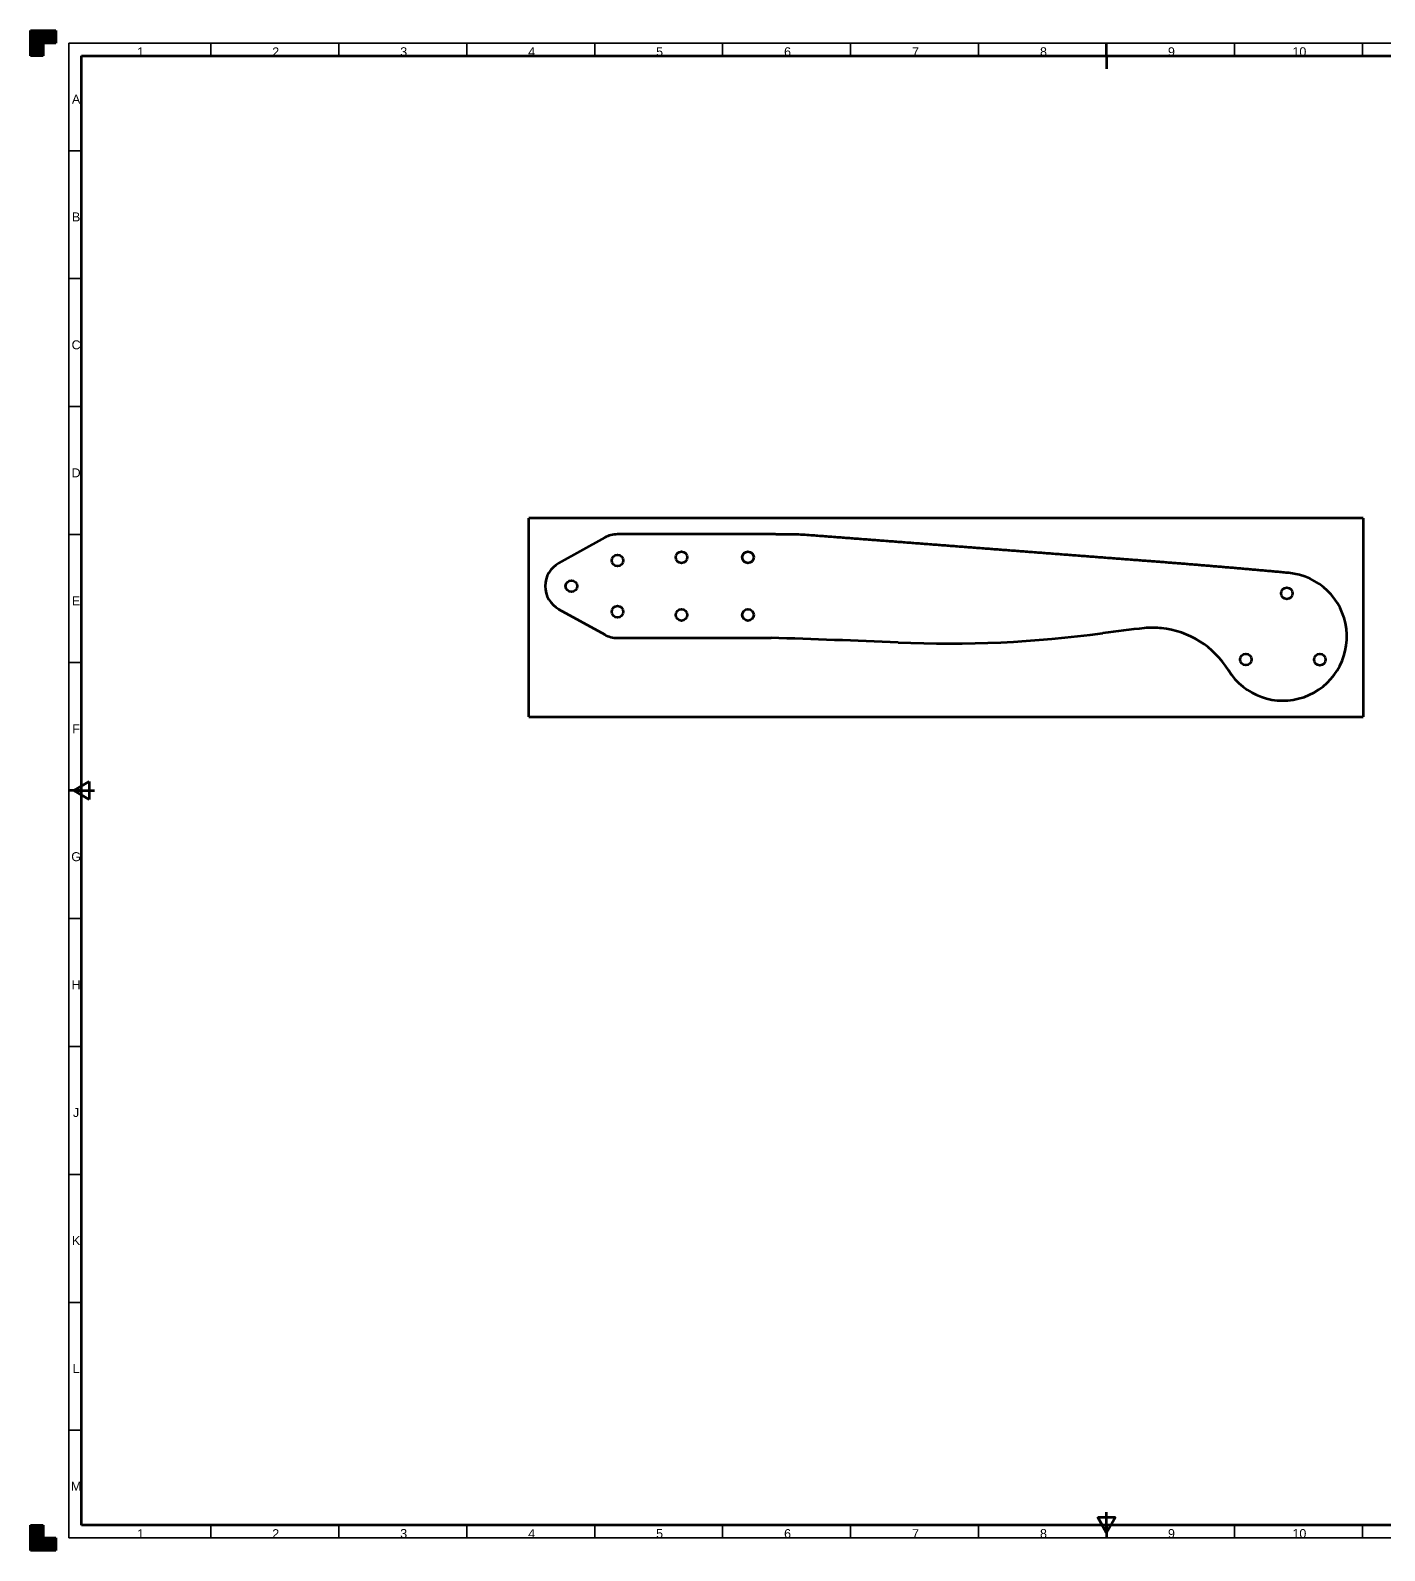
# Model space of a CAD drawing. Header units: millimetres. Extents: x 0 to 841, y 0 to 594.
# Drawn here: x 0 to 529, y 0 to 594 of the extents above; entities that cross this region are included whole.
import ezdxf

# ---------------------------------------------------------------- set-up
doc = ezdxf.new("R2010")
doc.units = ezdxf.units.MM
doc.layers.add('1', color=7, linetype='Continuous', true_color=0xffffff)
doc.layers.add('256', color=7, linetype='Continuous', true_color=0xffffff)
doc.styles.add('Arial', font='Arial')

# ---------------------------------------------------------------- blocks, each defined once
blk = doc.blocks.new('HATCH1')
at = {"color": 18, "lineweight": 13}
for p, q in [((0, 593.98988), (10, 593.98988)), ((0, 593.94755), (10, 593.94755)), ((0, 593.90522), (10, 593.90522)), ((0, 593.86289), (10, 593.86289)), ((0, 593.82056), (10, 593.82056)), ((0, 593.77823), (10, 593.77823)), ((0, 593.7359), (10, 593.7359)), ((0, 593.69357), (10, 593.69357)), ((0, 593.65124), (10, 593.65124)), ((0, 593.60891), (10, 593.60891)), ((0, 593.56658), (10, 593.56658)), ((0, 593.52425), (10, 593.52425)), ((0, 593.48192), (10, 593.48192)), ((0, 593.43959), (10, 593.43959)), ((0, 593.39726), (10, 593.39726)), ((0, 593.35493), (10, 593.35493)), ((0, 593.3126), (10, 593.3126)), ((0, 593.27027), (10, 593.27027)), ((0, 593.22794), (10, 593.22794)), ((0, 593.18561), (10, 593.18561)), ((0, 593.14328), (10, 593.14328)), ((0, 593.10095), (10, 593.10095)), ((0, 593.05862), (10, 593.05862)), ((0, 593.01629), (10, 593.01629)), ((0, 592.97396), (10, 592.97396)), ((0, 592.93163), (10, 592.93163)), ((0, 592.8893), (10, 592.8893)), ((0, 592.84697), (10, 592.84697)), ((0, 592.80464), (10, 592.80464)), ((0, 592.76231), (10, 592.76231)), ((0, 592.71998), (10, 592.71998)), ((0, 592.67765), (10, 592.67765)), ((0, 592.63532), (10, 592.63532)), ((0, 592.59299), (10, 592.59299)), ((0, 592.55066), (10, 592.55066)), ((0, 592.50833), (10, 592.50833)), ((0, 592.466), (10, 592.466)), ((0, 592.42367), (10, 592.42367)), ((0, 592.38134), (10, 592.38134)), ((0, 592.33901), (10, 592.33901)), ((0, 592.29668), (10, 592.29668)), ((0, 592.25435), (10, 592.25435)), ((0, 592.21202), (10, 592.21202)), ((0, 592.16969), (10, 592.16969)), ((0, 592.12736), (10, 592.12736)), ((0, 592.08503), (10, 592.08503)), ((0, 592.0427), (10, 592.0427)), ((0, 592.00037), (10, 592.00037)), ((0, 591.95804), (10, 591.95804)), ((0, 591.91571), (10, 591.91571)), ((0, 591.87338), (10, 591.87338)), ((0, 591.83105), (10, 591.83105)), ((0, 591.78872), (10, 591.78872)), ((0, 591.74639), (10, 591.74639)), ((0, 591.70406), (10, 591.70406)), ((0, 591.66173), (10, 591.66173)), ((0, 591.6194), (10, 591.6194)), ((0, 591.57707), (10, 591.57707)), ((0, 591.53474), (10, 591.53474)), ((0, 591.49241), (10, 591.49241)), ((0, 591.45008), (10, 591.45008)), ((0, 591.40775), (10, 591.40775)), ((0, 591.36542), (10, 591.36542)), ((0, 591.32309), (10, 591.32309)), ((0, 591.28076), (10, 591.28076)), ((0, 591.23843), (10, 591.23843)), ((0, 591.1961), (10, 591.1961)), ((0, 591.15377), (10, 591.15377)), ((0, 591.11144), (10, 591.11144)), ((0, 591.06911), (10, 591.06911)), ((0, 591.02678), (10, 591.02678)), ((0, 590.98445), (10, 590.98445)), ((0, 590.94212), (10, 590.94212)), ((0, 590.89979), (10, 590.89979)), ((0, 590.85746), (10, 590.85746)), ((0, 590.81513), (10, 590.81513)), ((0, 590.7728), (10, 590.7728)), ((0, 590.73047), (10, 590.73047)), ((0, 590.68814), (10, 590.68814)), ((0, 590.64581), (10, 590.64581)), ((0, 590.60348), (10, 590.60348)), ((0, 590.56115), (10, 590.56115)), ((0, 590.51882), (10, 590.51882)), ((0, 590.47649), (10, 590.47649)), ((0, 590.43416), (10, 590.43416)), ((0, 590.39183), (10, 590.39183)), ((0, 590.3495), (10, 590.3495)), ((0, 590.30717), (10, 590.30717)), ((0, 590.26484), (10, 590.26484)), ((0, 590.22251), (10, 590.22251)), ((0, 590.18018), (10, 590.18018)), ((0, 590.13785), (10, 590.13785)), ((0, 590.09552), (10, 590.09552)), ((0, 590.05319), (10, 590.05319)), ((0, 590.01086), (10, 590.01086)), ((0, 589.96853), (10, 589.96853)), ((0, 589.9262), (10, 589.9262)), ((0, 589.88387), (10, 589.88387)), ((0, 589.84154), (10, 589.84154)), ((0, 589.79921), (10, 589.79921)), ((0, 589.75688), (10, 589.75688)), ((0, 589.71455), (10, 589.71455)), ((0, 589.67222), (10, 589.67222)), ((0, 589.62989), (10, 589.62989)), ((0, 589.58756), (10, 589.58756)), ((0, 589.54523), (10, 589.54523)), ((0, 589.5029), (10, 589.5029)), ((0, 589.46057), (10, 589.46057)), ((0, 589.41824), (10, 589.41824)), ((0, 589.37591), (10, 589.37591)), ((0, 589.33358), (10, 589.33358)), ((0, 589.29125), (10, 589.29125)), ((0, 589.24892), (10, 589.24892)), ((0, 589.20659), (10, 589.20659)), ((0, 589.16426), (10, 589.16426)), ((0, 589.12193), (10, 589.12193)), ((0, 589.0796), (10, 589.0796)), ((0, 589.03727), (10, 589.03727)), ((0, 588.99494), (5, 588.99494)), ((0, 588.95261), (5, 588.95261)), ((0, 588.91028), (5, 588.91028)), ((0, 588.86795), (5, 588.86795)), ((0, 588.82562), (5, 588.82562)), ((0, 588.78329), (5, 588.78329)), ((0, 588.74096), (5, 588.74096)), ((0, 588.69863), (5, 588.69863)), ((0, 588.6563), (5, 588.6563)), ((0, 588.61397), (5, 588.61397)), ((0, 588.57164), (5, 588.57164)), ((0, 588.52931), (5, 588.52931)), ((0, 588.48698), (5, 588.48698)), ((0, 588.44465), (5, 588.44465)), ((0, 588.40232), (5, 588.40232)), ((0, 588.35999), (5, 588.35999)), ((0, 588.31766), (5, 588.31766)), ((0, 588.27533), (5, 588.27533)), ((0, 588.233), (5, 588.233)), ((0, 588.19067), (5, 588.19067)), ((0, 588.14834), (5, 588.14834)), ((0, 588.10601), (5, 588.10601)), ((0, 588.06368), (5, 588.06368)), ((0, 588.02135), (5, 588.02135)), ((0, 587.97902), (5, 587.97902)), ((0, 587.93669), (5, 587.93669)), ((0, 587.89436), (5, 587.89436)), ((0, 587.85203), (5, 587.85203)), ((0, 587.8097), (5, 587.8097)), ((0, 587.76737), (5, 587.76737)), ((0, 587.72504), (5, 587.72504)), ((0, 587.68271), (5, 587.68271)), ((0, 587.64038), (5, 587.64038)), ((0, 587.59805), (5, 587.59805)), ((0, 587.55572), (5, 587.55572)), ((0, 587.51339), (5, 587.51339)), ((0, 587.47106), (5, 587.47106)), ((0, 587.42873), (5, 587.42873)), ((0, 587.3864), (5, 587.3864)), ((0, 587.34407), (5, 587.34407)), ((0, 587.30174), (5, 587.30174)), ((0, 587.25941), (5, 587.25941)), ((0, 587.21708), (5, 587.21708)), ((0, 587.17475), (5, 587.17475)), ((0, 587.13242), (5, 587.13242)), ((0, 587.09009), (5, 587.09009)), ((0, 587.04776), (5, 587.04776)), ((0, 587.00543), (5, 587.00543)), ((0, 586.9631), (5, 586.9631)), ((0, 586.92077), (5, 586.92077)), ((0, 586.87844), (5, 586.87844)), ((0, 586.83611), (5, 586.83611)), ((0, 586.79378), (5, 586.79378)), ((0, 586.75145), (5, 586.75145)), ((0, 586.70912), (5, 586.70912)), ((0, 586.66679), (5, 586.66679)), ((0, 586.62446), (5, 586.62446)), ((0, 586.58213), (5, 586.58213)), ((0, 586.5398), (5, 586.5398)), ((0, 586.49747), (5, 586.49747)), ((0, 586.45514), (5, 586.45514)), ((0, 586.41281), (5, 586.41281)), ((0, 586.37048), (5, 586.37048)), ((0, 586.32815), (5, 586.32815)), ((0, 586.28582), (5, 586.28582)), ((0, 586.24349), (5, 586.24349)), ((0, 586.20116), (5, 586.20116)), ((0, 586.15883), (5, 586.15883)), ((0, 586.1165), (5, 586.1165)), ((0, 586.07417), (5, 586.07417)), ((0, 586.03184), (5, 586.03184)), ((0, 585.98951), (5, 585.98951)), ((0, 585.94718), (5, 585.94718)), ((0, 585.90485), (5, 585.90485)), ((0, 585.86252), (5, 585.86252)), ((0, 585.82019), (5, 585.82019)), ((0, 585.77786), (5, 585.77786)), ((0, 585.73553), (5, 585.73553)), ((0, 585.6932), (5, 585.6932)), ((0, 585.65087), (5, 585.65087)), ((0, 585.60854), (5, 585.60854)), ((0, 585.56621), (5, 585.56621)), ((0, 585.52388), (5, 585.52388)), ((0, 585.48155), (5, 585.48155)), ((0, 585.43922), (5, 585.43922)), ((0, 585.39689), (5, 585.39689)), ((0, 585.35456), (5, 585.35456)), ((0, 585.31223), (5, 585.31223)), ((0, 585.2699), (5, 585.2699)), ((0, 585.22757), (5, 585.22757)), ((0, 585.18524), (5, 585.18524)), ((0, 585.14291), (5, 585.14291)), ((0, 585.10058), (5, 585.10058)), ((0, 585.05825), (5, 585.05825)), ((0, 585.01592), (5, 585.01592)), ((0, 584.97359), (5, 584.97359)), ((0, 584.93126), (5, 584.93126)), ((0, 584.88893), (5, 584.88893)), ((0, 584.8466), (5, 584.8466)), ((0, 584.80427), (5, 584.80427)), ((0, 584.76194), (5, 584.76194)), ((0, 584.71961), (5, 584.71961)), ((0, 584.67728), (5, 584.67728)), ((0, 584.63495), (5, 584.63495)), ((0, 584.59262), (5, 584.59262)), ((0, 584.55029), (5, 584.55029)), ((0, 584.50796), (5, 584.50796)), ((0, 584.46563), (5, 584.46563)), ((0, 584.4233), (5, 584.4233)), ((0, 584.38097), (5, 584.38097)), ((0, 584.33864), (5, 584.33864)), ((0, 584.29631), (5, 584.29631)), ((0, 584.25398), (5, 584.25398)), ((0, 584.21165), (5, 584.21165)), ((0, 584.16932), (5, 584.16932)), ((0, 584.12699), (5, 584.12699)), ((0, 584.08466), (5, 584.08466)), ((0, 584.04233), (5, 584.04233)), ((0, 584), (5, 584))]:
    blk.add_line(p, q, dxfattribs=at)
blk = doc.blocks.new('HATCH7')
at = {"color": 18, "lineweight": 13}
for p, q in [((0, 9.98988), (5, 9.98988)), ((0, 9.94755), (5, 9.94755)), ((0, 9.90522), (5, 9.90522)), ((0, 9.86289), (5, 9.86289)), ((0, 9.82056), (5, 9.82056)), ((0, 9.77823), (5, 9.77823)), ((0, 9.7359), (5, 9.7359)), ((0, 9.69357), (5, 9.69357)), ((0, 9.65124), (5, 9.65124)), ((0, 9.60891), (5, 9.60891)), ((0, 9.56658), (5, 9.56658)), ((0, 9.52425), (5, 9.52425)), ((0, 9.48192), (5, 9.48192)), ((0, 9.43959), (5, 9.43959)), ((0, 9.39726), (5, 9.39726)), ((0, 9.35493), (5, 9.35493)), ((0, 9.3126), (5, 9.3126)), ((0, 9.27027), (5, 9.27027)), ((0, 9.22794), (5, 9.22794)), ((0, 9.18561), (5, 9.18561)), ((0, 9.14328), (5, 9.14328)), ((0, 9.10095), (5, 9.10095)), ((0, 9.05862), (5, 9.05862)), ((0, 9.01629), (5, 9.01629)), ((0, 8.97396), (5, 8.97396)), ((0, 8.93163), (5, 8.93163)), ((0, 8.8893), (5, 8.8893)), ((0, 8.84697), (5, 8.84697)), ((0, 8.80464), (5, 8.80464)), ((0, 8.76231), (5, 8.76231)), ((0, 8.71998), (5, 8.71998)), ((0, 8.67765), (5, 8.67765)), ((0, 8.63532), (5, 8.63532)), ((0, 8.59299), (5, 8.59299)), ((0, 8.55066), (5, 8.55066)), ((0, 8.50833), (5, 8.50833)), ((0, 8.466), (5, 8.466)), ((0, 8.42367), (5, 8.42367)), ((0, 8.38134), (5, 8.38134)), ((0, 8.33901), (5, 8.33901)), ((0, 8.29668), (5, 8.29668)), ((0, 8.25435), (5, 8.25435)), ((0, 8.21202), (5, 8.21202)), ((0, 8.16969), (5, 8.16969)), ((0, 8.12736), (5, 8.12736)), ((0, 8.08503), (5, 8.08503)), ((0, 8.0427), (5, 8.0427)), ((0, 8.00037), (5, 8.00037)), ((0, 7.95804), (5, 7.95804)), ((0, 7.91571), (5, 7.91571)), ((0, 7.87338), (5, 7.87338)), ((0, 7.83105), (5, 7.83105)), ((0, 7.78872), (5, 7.78872)), ((0, 7.74639), (5, 7.74639)), ((0, 7.70406), (5, 7.70406)), ((0, 7.66173), (5, 7.66173)), ((0, 7.6194), (5, 7.6194)), ((0, 7.57707), (5, 7.57707)), ((0, 7.53474), (5, 7.53474)), ((0, 7.49241), (5, 7.49241)), ((0, 7.45008), (5, 7.45008)), ((0, 7.40775), (5, 7.40775)), ((0, 7.36542), (5, 7.36542)), ((0, 7.32309), (5, 7.32309)), ((0, 7.28076), (5, 7.28076)), ((0, 7.23843), (5, 7.23843)), ((0, 7.1961), (5, 7.1961)), ((0, 7.15377), (5, 7.15377)), ((0, 7.11144), (5, 7.11144)), ((0, 7.06911), (5, 7.06911)), ((0, 7.02678), (5, 7.02678)), ((0, 6.98445), (5, 6.98445)), ((0, 6.94212), (5, 6.94212)), ((0, 6.89979), (5, 6.89979)), ((0, 6.85746), (5, 6.85746)), ((0, 6.81513), (5, 6.81513)), ((0, 6.7728), (5, 6.7728)), ((0, 6.73047), (5, 6.73047)), ((0, 6.68814), (5, 6.68814)), ((0, 6.64581), (5, 6.64581)), ((0, 6.60348), (5, 6.60348)), ((0, 6.56115), (5, 6.56115)), ((0, 6.51882), (5, 6.51882)), ((0, 6.47649), (5, 6.47649)), ((0, 6.43416), (5, 6.43416)), ((0, 6.39183), (5, 6.39183)), ((0, 6.3495), (5, 6.3495)), ((0, 6.30717), (5, 6.30717)), ((0, 6.26484), (5, 6.26484)), ((0, 6.22251), (5, 6.22251)), ((0, 6.18018), (5, 6.18018)), ((0, 6.13785), (5, 6.13785)), ((0, 6.09552), (5, 6.09552)), ((0, 6.05319), (5, 6.05319)), ((0, 6.01086), (5, 6.01086)), ((0, 5.96853), (5, 5.96853)), ((0, 5.9262), (5, 5.9262)), ((0, 5.88387), (5, 5.88387)), ((0, 5.84154), (5, 5.84154)), ((0, 5.79921), (5, 5.79921)), ((0, 5.75688), (5, 5.75688)), ((0, 5.71455), (5, 5.71455)), ((0, 5.67222), (5, 5.67222)), ((0, 5.62989), (5, 5.62989)), ((0, 5.58756), (5, 5.58756)), ((0, 5.54523), (5, 5.54523)), ((0, 5.5029), (5, 5.5029)), ((0, 5.46057), (5, 5.46057)), ((0, 5.41824), (5, 5.41824)), ((0, 5.37591), (5, 5.37591)), ((0, 5.33358), (5, 5.33358)), ((0, 5.29125), (5, 5.29125)), ((0, 5.24892), (5, 5.24892)), ((0, 5.20659), (5, 5.20659)), ((0, 5.16426), (5, 5.16426)), ((0, 5.12193), (5, 5.12193)), ((0, 5.0796), (5, 5.0796)), ((0, 5.03727), (5, 5.03727)), ((0, 4.99494), (10, 4.99494)), ((0, 4.95261), (10, 4.95261)), ((0, 4.91028), (10, 4.91028)), ((0, 4.86795), (10, 4.86795)), ((0, 4.82562), (10, 4.82562)), ((0, 4.78329), (10, 4.78329)), ((0, 4.74096), (10, 4.74096)), ((0, 4.69863), (10, 4.69863)), ((0, 4.6563), (10, 4.6563)), ((0, 4.61397), (10, 4.61397)), ((0, 4.57164), (10, 4.57164)), ((0, 4.52931), (10, 4.52931)), ((0, 4.48698), (10, 4.48698)), ((0, 4.44465), (10, 4.44465)), ((0, 4.40232), (10, 4.40232)), ((0, 4.35999), (10, 4.35999)), ((0, 4.31766), (10, 4.31766)), ((0, 4.27533), (10, 4.27533)), ((0, 4.233), (10, 4.233)), ((0, 4.19067), (10, 4.19067)), ((0, 4.14834), (10, 4.14834)), ((0, 4.10601), (10, 4.10601)), ((0, 4.06368), (10, 4.06368)), ((0, 4.02135), (10, 4.02135)), ((0, 3.97902), (10, 3.97902)), ((0, 3.93669), (10, 3.93669)), ((0, 3.89436), (10, 3.89436)), ((0, 3.85203), (10, 3.85203)), ((0, 3.8097), (10, 3.8097)), ((0, 3.76737), (10, 3.76737)), ((0, 3.72504), (10, 3.72504)), ((0, 3.68271), (10, 3.68271)), ((0, 3.64038), (10, 3.64038)), ((0, 3.59805), (10, 3.59805)), ((0, 3.55572), (10, 3.55572)), ((0, 3.51339), (10, 3.51339)), ((0, 3.47106), (10, 3.47106)), ((0, 3.42873), (10, 3.42873)), ((0, 3.3864), (10, 3.3864)), ((0, 3.34407), (10, 3.34407)), ((0, 3.30174), (10, 3.30174)), ((0, 3.25941), (10, 3.25941)), ((0, 3.21708), (10, 3.21708)), ((0, 3.17475), (10, 3.17475)), ((0, 3.13242), (10, 3.13242)), ((0, 3.09009), (10, 3.09009)), ((0, 3.04776), (10, 3.04776)), ((0, 3.00543), (10, 3.00543)), ((0, 2.9631), (10, 2.9631)), ((0, 2.92077), (10, 2.92077)), ((0, 2.87844), (10, 2.87844)), ((0, 2.83611), (10, 2.83611)), ((0, 2.79378), (10, 2.79378)), ((0, 2.75145), (10, 2.75145)), ((0, 2.70912), (10, 2.70912)), ((0, 2.66679), (10, 2.66679)), ((0, 2.62446), (10, 2.62446)), ((0, 2.58213), (10, 2.58213)), ((0, 2.5398), (10, 2.5398)), ((0, 2.49747), (10, 2.49747)), ((0, 2.45514), (10, 2.45514)), ((0, 2.41281), (10, 2.41281)), ((0, 2.37048), (10, 2.37048)), ((0, 2.32815), (10, 2.32815)), ((0, 2.28582), (10, 2.28582)), ((0, 2.24349), (10, 2.24349)), ((0, 2.20116), (10, 2.20116)), ((0, 2.15883), (10, 2.15883)), ((0, 2.1165), (10, 2.1165)), ((0, 2.07417), (10, 2.07417)), ((0, 2.03184), (10, 2.03184)), ((0, 1.98951), (10, 1.98951)), ((0, 1.94718), (10, 1.94718)), ((0, 1.90485), (10, 1.90485)), ((0, 1.86252), (10, 1.86252)), ((0, 1.82019), (10, 1.82019)), ((0, 1.77786), (10, 1.77786)), ((0, 1.73553), (10, 1.73553)), ((0, 1.6932), (10, 1.6932)), ((0, 1.65087), (10, 1.65087)), ((0, 1.60854), (10, 1.60854)), ((0, 1.56621), (10, 1.56621)), ((0, 1.52388), (10, 1.52388)), ((0, 1.48155), (10, 1.48155)), ((0, 1.43922), (10, 1.43922)), ((0, 1.39689), (10, 1.39689)), ((0, 1.35456), (10, 1.35456)), ((0, 1.31223), (10, 1.31223)), ((0, 1.2699), (10, 1.2699)), ((0, 1.22757), (10, 1.22757)), ((0, 1.18524), (10, 1.18524)), ((0, 1.14291), (10, 1.14291)), ((0, 1.10058), (10, 1.10058)), ((0, 1.05825), (10, 1.05825)), ((0, 1.01592), (10, 1.01592)), ((0, 0.97359), (10, 0.97359)), ((0, 0.93126), (10, 0.93126)), ((0, 0.88893), (10, 0.88893)), ((0, 0.8466), (10, 0.8466)), ((0, 0.80427), (10, 0.80427)), ((0, 0.76194), (10, 0.76194)), ((0, 0.71961), (10, 0.71961)), ((0, 0.67728), (10, 0.67728)), ((0, 0.63495), (10, 0.63495)), ((0, 0.59262), (10, 0.59262)), ((0, 0.55029), (10, 0.55029)), ((0, 0.50796), (10, 0.50796)), ((0, 0.46563), (10, 0.46563)), ((0, 0.4233), (10, 0.4233)), ((0, 0.38097), (10, 0.38097)), ((0, 0.33864), (10, 0.33864)), ((0, 0.29631), (10, 0.29631)), ((0, 0.25398), (10, 0.25398)), ((0, 0.21165), (10, 0.21165)), ((0, 0.16932), (10, 0.16932)), ((0, 0.12699), (10, 0.12699)), ((0, 0.08466), (10, 0.08466)), ((0, 0.04233), (10, 0.04233))]:
    blk.add_line(p, q, dxfattribs=at)

msp = doc.modelspace()

# ---------------------------------------------------------------- linework, layer by layer
at = {"layer": '1', "color": 8, "linetype": 'Continuous', "lineweight": 70}
for p, q in [((194.8, 325.76), (194.8, 403.46)), ((520.75, 403.46), (194.8, 403.46)), ((520.75, 403.46), (520.75, 325.76)), ((194.8, 325.76), (520.75, 325.76))]:
    msp.add_line(p, q, dxfattribs=at)
at = {"layer": '1', "color": 155, "linetype": 'Continuous', "lineweight": 70}
for p, q in [((224.42, 395.82), (206.42, 385.82)), ((206.42, 367.9), (224.42, 357.9)), ((229.4, 356.61), (289.4, 356.61))]:
    msp.add_line(p, q, dxfattribs=at)
for centre in [(229.4, 386.86), (254.4, 388.11), (280.4, 388.11), (211.4, 376.86), (490.96, 374.04), (229.4, 366.86), (254.4, 365.61), (280.4, 365.61), (474.92, 348.2), (503.84, 348.14)]:
    msp.add_circle(centre, 2.25, dxfattribs=at)
for centre, radius, start, end in [((229.4, 386.86), 10.25, 90, 119.0546), ((296.73, 297.04), 100, 85.6355, 89.40876), ((211.4, 376.86), 10.25, 119.0546, 240.9454), ((489.4, 357.11), 25, 211.59316, 84.73719), ((229.4, 366.86), 10.25, 240.9454, 270), ((185.62, -3211.56), 3569.68, 87.53707, 88.3341), ((358.41, 805.7), 451.29, 267.53707, 277.72819), ((489.1, -157.3), 520.53, 95.93793, 97.72819), ((438.35, 330.6), 30, 84.31316, 95.93793), ((85.62, -3211.56), 3589.68, 84.30323, 84.31316), ((438.5, 325.8), 34.76, 31.59316, 84.30323)]:
    msp.add_arc(centre, radius, start, end, dxfattribs=at)
msp.add_open_spline([(289.4, 397.11), (288.77, 397.11), (268.77, 397.11), (248.77, 397.11), (229.4, 397.11)], degree=3, knots=[0, 0, 0, 0, 0.03125, 1, 1, 1, 1], dxfattribs=at)
msp.add_rational_spline([(297.76, 397.03), (295.95, 397.05), (293.16, 397.08), (290.37, 397.1), (289.4, 397.11)], [0.500000061081, 0.499999973242, 0.499999983844, 0.500000218085, 0.500000327128], degree=3, knots=[0, 0, 0, 0, 0.650865, 1, 1, 1, 1], dxfattribs=at)
for points, weights in [([(435.28, 386.75), (391.63, 390.09), (347.99, 393.42), (304.34, 396.75)], [0.500110270209, 0.500086709792, 0.500086137228, 0.500086123314]), ([(491.69, 382), (472.9, 383.74), (454.1, 385.32), (435.28, 386.75)], [0.500219782996, 0.500164981259, 0.500120427916, 0.500110270699])]:
    msp.add_rational_spline(points, weights, degree=3, dxfattribs=at)
at = {"layer": '256', "color": 18, "linetype": 'Continuous', "lineweight": 70}
for p, q in [((0, 584), (0, 594)), ((0, 594), (10, 594)), ((10, 594), (10, 589)), ((5, 589), (5, 584)), ((10, 589), (5, 589)), ((5, 584), (0, 584)), ((20, 10), (20, 584)), ((20, 584), (831, 584)), ((17, 297), (23, 300.46)), ((23, 293.54), (17, 297)), ((17, 297), (25, 297)), ((23, 300.46), (23, 293.54)), ((417.04, 13), (423.96, 13)), ((420.5, 7), (417.04, 13)), ((420.5, 7), (420.5, 15)), ((423.96, 13), (420.5, 7)), ((0, 10), (5, 10)), ((0, 0), (0, 10)), ((5, 10), (5, 5)), ((831, 10), (20, 10)), ((10, 0), (0, 0)), ((5, 5), (10, 5)), ((10, 5), (10, 0))]:
    msp.add_line(p, q, dxfattribs=at)
at = {"layer": '256', "color": 18, "linetype": 'Continuous', "lineweight": 35}
for p, q in [((15, 5), (15, 589)), ((15, 589), (836, 589)), ((70.5, 589), (70.5, 584)), ((120.5, 589), (120.5, 584)), ((170.5, 589), (170.5, 584)), ((220.5, 589), (220.5, 584)), ((270.5, 589), (270.5, 584)), ((320.5, 589), (320.5, 584)), ((370.5, 589), (370.5, 584)), ((420.5, 589), (420.5, 584)), ((470.5, 589), (470.5, 584)), ((520.5, 589), (520.5, 584)), ((15, 547), (20, 547)), ((15, 497), (20, 497)), ((15, 447), (20, 447)), ((15, 397), (20, 397)), ((15, 347), (20, 347)), ((15, 297), (20, 297)), ((15, 247), (20, 247)), ((15, 197), (20, 197)), ((15, 147), (20, 147)), ((15, 97), (20, 97)), ((15, 47), (20, 47)), ((70.5, 10), (70.5, 5)), ((120.5, 10), (120.5, 5)), ((170.5, 10), (170.5, 5)), ((220.5, 10), (220.5, 5)), ((270.5, 10), (270.5, 5)), ((320.5, 10), (320.5, 5)), ((370.5, 10), (370.5, 5)), ((420.5, 10), (420.5, 5)), ((470.5, 10), (470.5, 5)), ((520.5, 10), (520.5, 5)), ((836, 5), (15, 5))]:
    msp.add_line(p, q, dxfattribs=at)
at = {"layer": '256', "color": 18, "linetype": 'Continuous', "lineweight": 200}
for p, q in [((420.5, 584), (420.5, 589)), ((420.5, 584), (420.5, 579)), ((20, 297), (15, 297)), ((20, 297), (25, 297)), ((420.5, 10), (420.5, 15)), ((420.5, 10), (420.5, 5))]:
    msp.add_line(p, q, dxfattribs=at)

# ---------------------------------------------------------------- block references
at = {"layer": '256', "color": 18, "linetype": 'Continuous', "lineweight": 35}
for name in ['HATCH1', 'HATCH7']:
    msp.add_blockref(name, (0, 0), dxfattribs=at)

# ---------------------------------------------------------------- texts
at = {"layer": '256', "color": 18, "linetype": 'Continuous', "lineweight": 13, "char_height": 3.5, "attachment_point": 7, "line_spacing_factor": 1.047437, "style": 'Arial'}
for s, insert in [('\\fArial|b0|i0;\\W1.0000;1', (41.75, 583.86)), ('\\fArial|b0|i0;\\W1.0000;2', (94.5, 583.86)), ('\\fArial|b0|i0;\\W1.0000;3', (144.5, 583.86)), ('\\fArial|b0|i0;\\W1.0000;4', (194.5, 583.87)), ('\\fArial|b0|i0;\\W1.0000;5', (244.5, 583.87)), ('\\fArial|b0|i0;\\W1.0000;6', (294.5, 583.86)), ('\\fArial|b0|i0;\\W1.0000;7', (344.5, 583.87)), ('\\fArial|b0|i0;\\W1.0000;8', (394.5, 583.86)), ('\\fArial|b0|i0;\\W1.0000;9', (444.5, 583.86)), ('\\fArial|b0|i0;\\W1.0000;10', (493.14, 583.86)), ('\\fArial|b0|i0;\\W1.0000;A', (16.23, 565.37)), ('\\fArial|b0|i0;\\W1.0000;B', (16.23, 519.37)), ('\\fArial|b0|i0;\\W1.0000;C', (16.09, 469.34)), ('\\fArial|b0|i0;\\W1.0000;D', (16.09, 419.37)), ('\\fArial|b0|i0;\\W1.0000;E', (16.23, 369.37)), ('\\fArial|b0|i0;\\W1.0000;F', (16.37, 319.37)), ('\\fArial|b0|i0;\\W1.0000;G', (15.96, 269.34)), ('\\fArial|b0|i0;\\W1.0000;H', (16.09, 219.37)), ('\\fArial|b0|i0;\\W1.0000;J', (16.64, 169.37)), ('\\fArial|b0|i0;\\W1.0000;K', (16.23, 119.37)), ('\\fArial|b0|i0;\\W1.0000;L', (16.5, 69.37)), ('\\fArial|b0|i0;\\W1.0000;M', (15.82, 23.37)), ('\\fArial|b0|i0;\\W1.0000;1', (41.75, 4.86)), ('\\fArial|b0|i0;\\W1.0000;2', (94.5, 4.86)), ('\\fArial|b0|i0;\\W1.0000;3', (144.5, 4.86)), ('\\fArial|b0|i0;\\W1.0000;4', (194.5, 4.87)), ('\\fArial|b0|i0;\\W1.0000;5', (244.5, 4.87)), ('\\fArial|b0|i0;\\W1.0000;6', (294.5, 4.86)), ('\\fArial|b0|i0;\\W1.0000;7', (344.5, 4.87)), ('\\fArial|b0|i0;\\W1.0000;8', (394.5, 4.86)), ('\\fArial|b0|i0;\\W1.0000;9', (444.5, 4.86)), ('\\fArial|b0|i0;\\W1.0000;10', (493.14, 4.86))]:
    msp.add_mtext(s, dxfattribs=dict(at, insert=insert))

doc.saveas('drawing.dxf')
